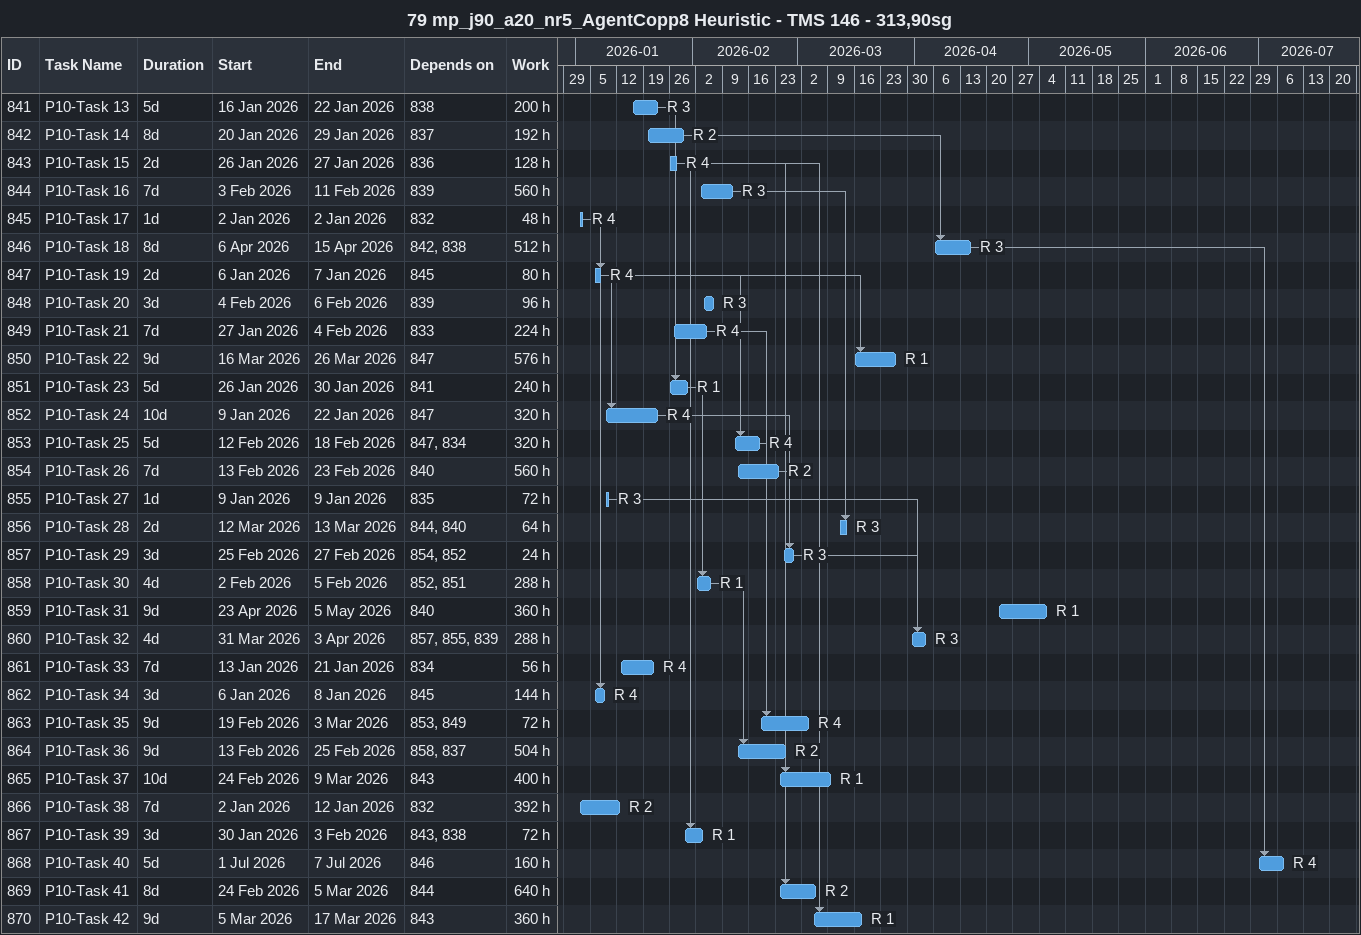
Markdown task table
79 mp_j90_a20_nr5_AgentCopp8 Heuristic - TMS 146 - 313,90sg

| ID | Task | Duration | Start | Finish | Predecessors | Resources | Work (h) |
|---|---|---|---|---|---|---|---|
| 841 | P10-Task 13 | 5d | 2026-01-16 | 2026-01-22 | 838 | R 3 | 200 |
| 842 | P10-Task 14 | 8d | 2026-01-20 | 2026-01-29 | 837 | R 2 | 192 |
| 843 | P10-Task 15 | 2d | 2026-01-26 | 2026-01-27 | 836 | R 4 | 128 |
| 844 | P10-Task 16 | 7d | 2026-02-03 | 2026-02-11 | 839 | R 3 | 560 |
| 845 | P10-Task 17 | 1d | 2026-01-02 | 2026-01-02 | 832 | R 4 | 48 |
| 846 | P10-Task 18 | 8d | 2026-04-06 | 2026-04-15 | 842, 838 | R 3 | 512 |
| 847 | P10-Task 19 | 2d | 2026-01-06 | 2026-01-07 | 845 | R 4 | 80 |
| 848 | P10-Task 20 | 3d | 2026-02-04 | 2026-02-06 | 839 | R 3 | 96 |
| 849 | P10-Task 21 | 7d | 2026-01-27 | 2026-02-04 | 833 | R 4 | 224 |
| 850 | P10-Task 22 | 9d | 2026-03-16 | 2026-03-26 | 847 | R 1 | 576 |
| 851 | P10-Task 23 | 5d | 2026-01-26 | 2026-01-30 | 841 | R 1 | 240 |
| 852 | P10-Task 24 | 10d | 2026-01-09 | 2026-01-22 | 847 | R 4 | 320 |
| 853 | P10-Task 25 | 5d | 2026-02-12 | 2026-02-18 | 847, 834 | R 4 | 320 |
| 854 | P10-Task 26 | 7d | 2026-02-13 | 2026-02-23 | 840 | R 2 | 560 |
| 855 | P10-Task 27 | 1d | 2026-01-09 | 2026-01-09 | 835 | R 3 | 72 |
| 856 | P10-Task 28 | 2d | 2026-03-12 | 2026-03-13 | 844, 840 | R 3 | 64 |
| 857 | P10-Task 29 | 3d | 2026-02-25 | 2026-02-27 | 854, 852 | R 3 | 24 |
| 858 | P10-Task 30 | 4d | 2026-02-02 | 2026-02-05 | 852, 851 | R 1 | 288 |
| 859 | P10-Task 31 | 9d | 2026-04-23 | 2026-05-05 | 840 | R 1 | 360 |
| 860 | P10-Task 32 | 4d | 2026-03-31 | 2026-04-03 | 857, 855, 839 | R 3 | 288 |
| 861 | P10-Task 33 | 7d | 2026-01-13 | 2026-01-21 | 834 | R 4 | 56 |
| 862 | P10-Task 34 | 3d | 2026-01-06 | 2026-01-08 | 845 | R 4 | 144 |
| 863 | P10-Task 35 | 9d | 2026-02-19 | 2026-03-03 | 853, 849 | R 4 | 72 |
| 864 | P10-Task 36 | 9d | 2026-02-13 | 2026-02-25 | 858, 837 | R 2 | 504 |
| 865 | P10-Task 37 | 10d | 2026-02-24 | 2026-03-09 | 843 | R 1 | 400 |
| 866 | P10-Task 38 | 7d | 2026-01-02 | 2026-01-12 | 832 | R 2 | 392 |
| 867 | P10-Task 39 | 3d | 2026-01-30 | 2026-02-03 | 843, 838 | R 1 | 72 |
| 868 | P10-Task 40 | 5d | 2026-07-01 | 2026-07-07 | 846 | R 4 | 160 |
| 869 | P10-Task 41 | 8d | 2026-02-24 | 2026-03-05 | 844 | R 2 | 640 |
| 870 | P10-Task 42 | 9d | 2026-03-05 | 2026-03-17 | 843 | R 1 | 360 |
